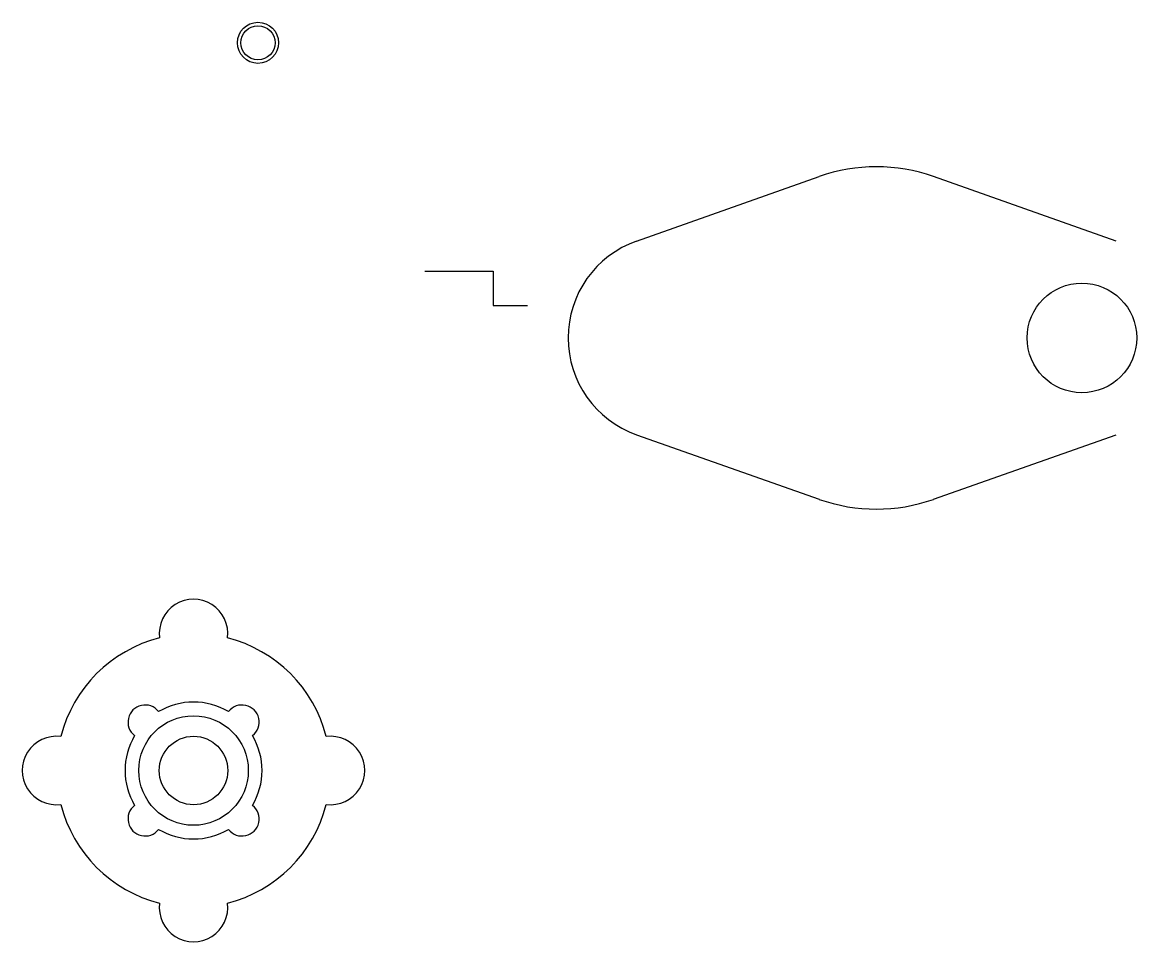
# Model space of a CAD drawing. Header units: millimetres. Extents: x -125 to 38, y -88 to 46.
import ezdxf

# ---------------------------------------------------------------- set-up
doc = ezdxf.new("R2010")
doc.units = ezdxf.units.MM
doc.layers.get('0').update_dxf_attribs({"true_color": 0xc2ced6})

msp = doc.modelspace()

# ---------------------------------------------------------------- linework, layer by layer
for p, q in [((-35, 14.14), (-8.33, 23.57)), ((35, 14.14), (8.33, 23.57)), ((-65.93, 9.75), (-55.93, 9.75)), ((-55.93, 9.75), (-55.93, 4.75)), ((-55.93, 4.75), (-50.93, 4.75)), ((-35, -14.14), (-8.33, -23.57)), ((8.33, -23.57), (35, -14.14))]:
    msp.add_line(p, q)
for centre, radius in [((-90.27, 43.1, -0.5), 3), ((-90.27, 43.1), 2.5), ((30, 0), 8), ((-99.68, -63.17, 30), 8), ((-99.68, -63.17, 25), 5)]:
    msp.add_circle(centre, radius)
for centre, radius, start, end in [((0, 0), 25, 70.5288, 109.4712), ((-30, 0), 15, 109.4712, 250.5288), ((0, 0), 25, 250.5288, 289.4712), ((-99.68, -43.17), 5, 352.8192, 187.1808), ((-99.68, -63.17), 20, 104.3615, 165.6385), ((-99.68, -63.17), 20, 14.3615, 75.6385), ((-106.75, -56.1, 20), 2.5, 37.8192, 232.1808), ((-99.68, -63.17, 20), 10, 59.3615, 120.6385), ((-92.6, -56.1, 20), 2.5, 307.8192, 142.1808), ((-119.68, -63.17), 5, 82.8192, 277.1808), ((-99.68, -63.17, 20), 10, 149.3615, 210.6385), ((-99.68, -63.17, 20), 10, 329.3615, 30.6385), ((-79.68, -63.17), 5, 262.8192, 97.1808), ((-99.68, -63.17), 20, 194.3615, 255.6385), ((-106.75, -70.24, 20), 2.5, 127.8192, 322.1808), ((-99.68, -63.17), 20, 284.3615, 345.6385), ((-92.6, -70.24, 20), 2.5, 217.8192, 52.1808), ((-99.68, -63.17, 20), 10, 239.3615, 300.6385), ((-99.68, -83.17), 5, 172.8192, 7.1808)]:
    msp.add_arc(centre, radius, start, end)

doc.saveas('drawing.dxf')
